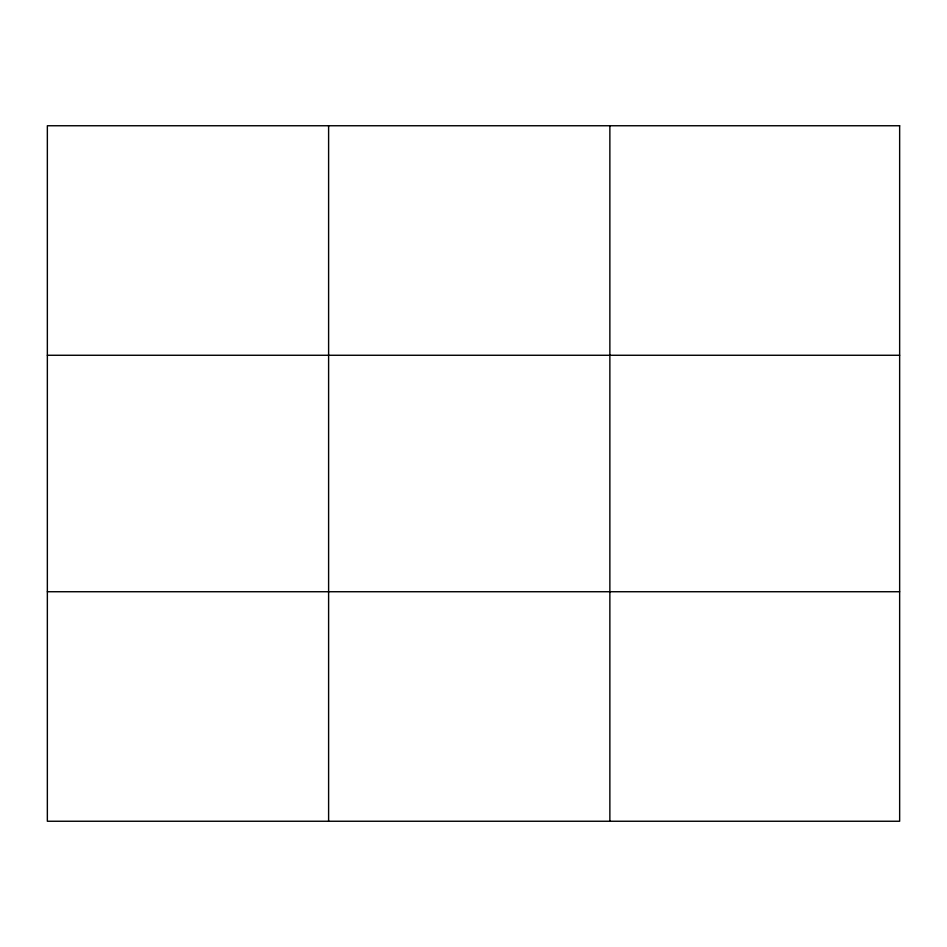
<?xml version="1.0" encoding="UTF-8"?>
<svg xmlns="http://www.w3.org/2000/svg" width="947" height="947" viewBox="0 0 947 947"><rect width="100%" height="100%" fill="white"/><g stroke="black" fill="none" stroke-linecap="round" stroke-linejoin="round"><path stroke-width="1.42" d="M328.609 125.75L328.609 821.25M609.868 125.75L609.868 821.25M47.35 355.267L899.65 355.267M47.35 591.733L899.65 591.733M899.65 125.75L899.65 821.25L47.35 821.25L47.35 125.75L899.65 125.75"/></g></svg>
